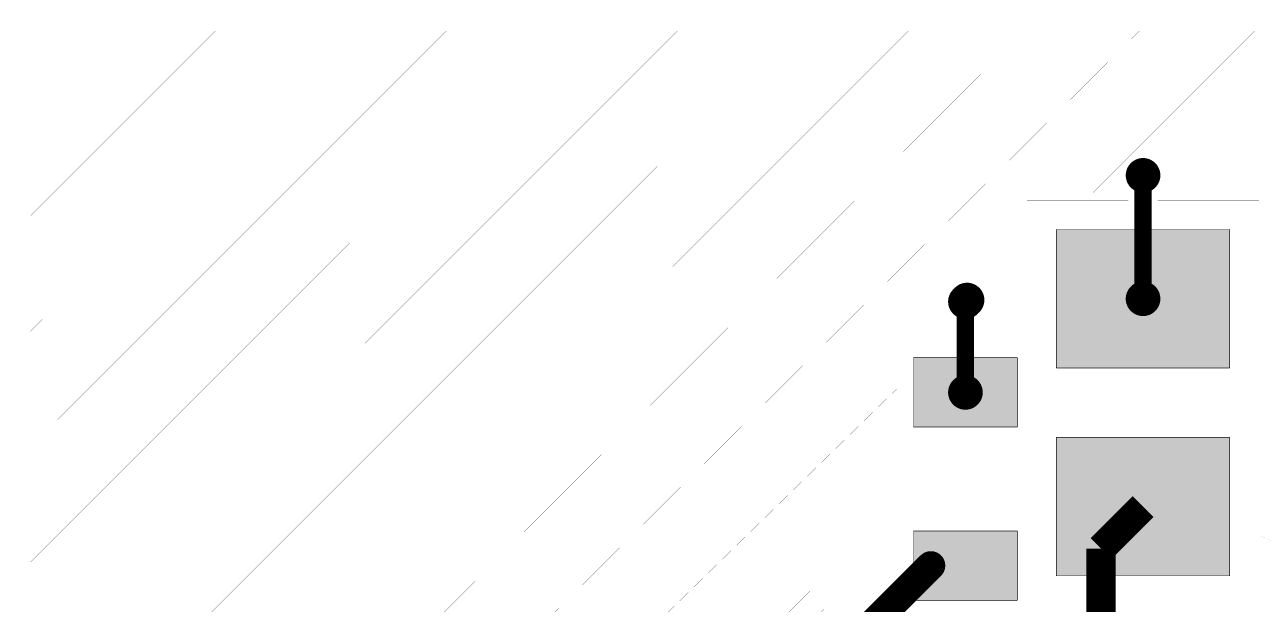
# Model space of a CAD drawing. Header units: millimetres. Extents: x 120.8 to 142.5, y 76.6 to 105.3.
# Drawn here: x 120.85 to 131.57, y 100.24 to 105.25 of the extents above; entities that cross this region are included whole.
import ezdxf

# ---------------------------------------------------------------- set-up
doc = ezdxf.new("R2010")
doc.units = ezdxf.units.MM
doc.layers.add('Mechanical4', color=56, linetype='Continuous')

msp = doc.modelspace()

# ---------------------------------------------------------------- linework, layer by layer
at = {"layer": 'Mechanical4'}
for points, const_width in [([(120.85, 76.654), (120.85, 105.254)], 0.0003), ([(120.85, 105.254), (142.45, 105.254)], 0.0003), ([(120.875, 95.625), (130.5, 105.2)], 0.00125), ([(120.9, 104.6), (121.5, 105.2)], 0.00125), ([(120.9, 103.6), (122.5, 105.2)], 0.00125), ([(120.9, 102.6), (123.5, 105.2)], 0.00125), ([(120.9, 101.6), (124.5, 105.2)], 0.00125), ([(120.9, 100.6), (125.5, 105.2)], 0.00125), ([(120.9, 99.6), (126.5, 105.2)], 0.00125), ([(120.9, 98.6), (127.5, 105.2)], 0.00125), ([(120.9, 97.6), (128.5, 105.2)], 0.00125), ([(120.9, 96.575), (129.5, 105.2)], 0.00125), ([(130.1, 103.8), (131.5, 105.2)], 0.00125), ([(131.1, 103.8), (132.5, 105.2)], 0.00125), ([(130.533, 102.881), (130.533, 103.95)], 0.15), ([(129.529, 103.735), (130.406, 103.735)], 0.0003), ([(129.529, 103.008), (129.529, 103.735)], 0.0003), ([(130.406, 103.008), (130.406, 103.735)], 0.0003), ([(130.66, 103.735), (131.537, 103.735)], 0.0003), ([(130.66, 103.008), (130.66, 103.735)], 0.0003), ([(131.537, 103.008), (131.537, 103.735)], 0.0003), ([(129.783, 103.481), (131.283, 103.481)], 0.005), ([(129.783, 102.281), (129.783, 103.481)], 0.005), ([(131.283, 102.281), (131.283, 103.481)], 0.005), ([(129.529, 103.008), (130.406, 103.008)], 0.0003), ([(130.66, 103.008), (131.537, 103.008)], 0.0003), ([(128.995, 102.856), (129.009, 102.87)], 0.15), ([(128.995, 102.07), (128.995, 102.856)], 0.15), ([(129.529, 102.754), (131.537, 102.754)], 0.0003), ([(129.529, 102.624), (129.529, 102.754)], 0.0003), ([(131.537, 102.027), (131.537, 102.754)], 0.0003), ([(128.291, 102.624), (128.868, 102.624)], 0.0003), ([(128.291, 102.197), (128.291, 102.624)], 0.0003), ([(128.868, 102.197), (128.868, 102.624)], 0.0003), ([(129.122, 102.624), (129.529, 102.624)], 0.0003), ([(129.122, 102.07), (129.122, 102.624)], 0.0003), ([(128.545, 102.37), (129.445, 102.37)], 0.005), ([(128.545, 101.77), (128.545, 102.37)], 0.005), ([(129.445, 101.77), (129.445, 102.37)], 0.005), ([(128.291, 102.197), (128.868, 102.197)], 0.0003), ([(129.783, 102.281), (131.283, 102.281)], 0.005), ([(129.783, 101.681), (129.783, 102.281)], 0.0003), ([(129.783, 102.281), (131.283, 102.281)], 0.0003), ([(131.283, 101.681), (131.283, 102.281)], 0.0003), ([(120.875, 94.75), (128.4, 102.1)], 0.00125), ([(128.995, 102.07), (129.122, 102.07)], 0.0003), ([(128.995, 101.943), (128.995, 102.07)], 0.0003), ([(131.537, 101.935), (131.537, 102.027)], 0.0003), ([(131.537, 102.027), (131.537, 102.027)], 0.0003), ([(128.291, 101.943), (128.995, 101.943)], 0.0003), ([(128.291, 101.516), (128.291, 101.943)], 0.0003), ([(131.537, 100.831), (131.537, 101.935)], 0.0003), ([(131.537, 101.935), (131.537, 101.935)], 0.0003), ([(131.537, 101.935), (131.537, 101.935)], 0.0003), ([(128.545, 101.77), (129.445, 101.77)], 0.005), ([(128.545, 101.77), (129.445, 101.77)], 0.0003), ([(128.545, 100.87), (128.545, 101.77)], 0.0003), ([(129.445, 100.87), (129.445, 101.77)], 0.0003), ([(129.783, 101.681), (131.283, 101.681)], 0.005), ([(129.783, 100.481), (129.783, 101.681)], 0.005), ([(129.783, 101.681), (131.283, 101.681)], 0.0003), ([(131.283, 100.481), (131.283, 101.681)], 0.005), ([(128.291, 101.516), (128.545, 101.516)], 0.0003), ([(128.545, 101.124), (128.545, 101.516)], 0.0003), ([(128.291, 101.124), (128.545, 101.124)], 0.0003), ([(128.291, 100.713), (128.291, 101.124)], 0.0003), ([(130.17, 100.718), (130.533, 101.081)], 0.254), ([(126.4, 99.1), (128.3, 101)], 0.00125), ([(128.545, 100.87), (129.445, 100.87)], 0.005), ([(128.545, 100.27), (128.545, 100.87)], 0.005), ([(128.545, 100.87), (129.445, 100.87)], 0.0003), ([(129.445, 100.27), (129.445, 100.87)], 0.005), ([(130.17, 100.114), (130.17, 100.718)], 0.254), ([(131.537, 100.831), (131.654, 100.783)], 0.0003), ([(127.72, 100.141), (128.291, 100.713)], 0.0003), ([(127.993, 99.868), (128.695, 100.57)], 0.25), ([(129.783, 100.481), (131.283, 100.481)], 0.005), ([(128.545, 100.27), (129.445, 100.27)], 0.005)]:
    msp.add_lwpolyline(points, dxfattribs=dict(at, const_width=const_width))
for points, const_width in [([(130.458, 103.95, -1), (130.608, 103.95)], 0.15), ([(130.458, 103.95, -1), (130.608, 103.95)], 0.15), ([(130.608, 103.95, -1), (130.458, 103.95)], 0.15), ([(130.608, 103.95, -1), (130.458, 103.95)], 0.15), ([(128.92, 102.856, -1), (129.07, 102.856)], 0.15), ([(128.92, 102.856, -1), (129.07, 102.856)], 0.15), ([(128.92, 102.856, -1), (129.07, 102.856)], 0.15), ([(128.92, 102.856, -1), (129.07, 102.856)], 0.15), ([(128.934, 102.87, -1), (129.084, 102.87)], 0.15), ([(128.934, 102.87, -1), (129.084, 102.87)], 0.15), ([(130.458, 102.881, -1), (130.608, 102.881)], 0.15), ([(130.458, 102.881, -1), (130.608, 102.881)], 0.15), ([(130.608, 102.881, -1), (130.458, 102.881)], 0.15), ([(130.608, 102.881, -1), (130.458, 102.881)], 0.15), ([(129.07, 102.856, -1), (128.92, 102.856)], 0.15), ([(129.07, 102.856, -1), (128.92, 102.856)], 0.15), ([(129.07, 102.856, -1), (128.92, 102.856)], 0.15), ([(129.07, 102.856, -1), (128.92, 102.856)], 0.15), ([(129.084, 102.87, -1), (128.934, 102.87)], 0.15), ([(129.084, 102.87, -1), (128.934, 102.87)], 0.15), ([(128.92, 102.07, -1), (129.07, 102.07)], 0.15), ([(128.92, 102.07, -1), (129.07, 102.07)], 0.15), ([(129.07, 102.07, -1), (128.92, 102.07)], 0.15), ([(129.07, 102.07, -1), (128.92, 102.07)], 0.15), ([(128.633, 100.57, -1), (128.758, 100.57)], 0.125), ([(128.633, 100.57, -1), (128.758, 100.57)], 0.125), ([(128.758, 100.57, -1), (128.633, 100.57)], 0.125), ([(128.758, 100.57, -1), (128.633, 100.57)], 0.125)]:
    msp.add_lwpolyline(points, format="xyb", dxfattribs=dict(at, const_width=const_width))
for points, const_width in [([(130.421, 103.95, 1), (130.496, 103.95, 1)], 0.075), ([(130.421, 103.95, 1), (130.496, 103.95, 1)], 0.075), ([(130.421, 103.95, 1), (130.496, 103.95, 1)], 0.075), ([(130.421, 103.95, 1), (130.496, 103.95, 1)], 0.075), ([(130.571, 103.95, 1), (130.646, 103.95, 1)], 0.075), ([(130.571, 103.95, 1), (130.646, 103.95, 1)], 0.075), ([(130.571, 103.95, 1), (130.646, 103.95, 1)], 0.075), ([(130.571, 103.95, 1), (130.646, 103.95, 1)], 0.075), ([(130.421, 102.881, 1), (130.496, 102.881, 1)], 0.075), ([(130.421, 102.881, 1), (130.496, 102.881, 1)], 0.075), ([(130.421, 102.881, 1), (130.496, 102.881, 1)], 0.075), ([(130.421, 102.881, 1), (130.496, 102.881, 1)], 0.075), ([(130.571, 102.881, 1), (130.646, 102.881, 1)], 0.075), ([(130.571, 102.881, 1), (130.646, 102.881, 1)], 0.075), ([(130.571, 102.881, 1), (130.646, 102.881, 1)], 0.075), ([(130.571, 102.881, 1), (130.646, 102.881, 1)], 0.075), ([(128.883, 102.856, 1), (128.958, 102.856, 1)], 0.075), ([(128.883, 102.856, 1), (128.958, 102.856, 1)], 0.075), ([(128.883, 102.856, 1), (128.958, 102.856, 1)], 0.075), ([(128.883, 102.856, 1), (128.958, 102.856, 1)], 0.075), ([(128.883, 102.856, 1), (128.958, 102.856, 1)], 0.075), ([(128.883, 102.856, 1), (128.958, 102.856, 1)], 0.075), ([(128.883, 102.856, 1), (128.958, 102.856, 1)], 0.075), ([(128.883, 102.856, 1), (128.958, 102.856, 1)], 0.075), ([(128.897, 102.87, 1), (128.972, 102.87, 1)], 0.075), ([(128.897, 102.87, 1), (128.972, 102.87, 1)], 0.075), ([(128.897, 102.87, 1), (128.972, 102.87, 1)], 0.075), ([(128.897, 102.87, 1), (128.972, 102.87, 1)], 0.075), ([(129.033, 102.856, 1), (129.108, 102.856, 1)], 0.075), ([(129.033, 102.856, 1), (129.108, 102.856, 1)], 0.075), ([(129.033, 102.856, 1), (129.108, 102.856, 1)], 0.075), ([(129.033, 102.856, 1), (129.108, 102.856, 1)], 0.075), ([(129.033, 102.856, 1), (129.108, 102.856, 1)], 0.075), ([(129.033, 102.856, 1), (129.108, 102.856, 1)], 0.075), ([(129.033, 102.856, 1), (129.108, 102.856, 1)], 0.075), ([(129.033, 102.856, 1), (129.108, 102.856, 1)], 0.075), ([(129.047, 102.87, 1), (129.122, 102.87, 1)], 0.075), ([(129.047, 102.87, 1), (129.122, 102.87, 1)], 0.075), ([(129.047, 102.87, 1), (129.122, 102.87, 1)], 0.075), ([(129.047, 102.87, 1), (129.122, 102.87, 1)], 0.075), ([(128.883, 102.07, 1), (128.958, 102.07, 1)], 0.075), ([(128.883, 102.07, 1), (128.958, 102.07, 1)], 0.075), ([(128.883, 102.07, 1), (128.958, 102.07, 1)], 0.075), ([(128.883, 102.07, 1), (128.958, 102.07, 1)], 0.075), ([(129.033, 102.07, 1), (129.108, 102.07, 1)], 0.075), ([(129.033, 102.07, 1), (129.108, 102.07, 1)], 0.075), ([(129.033, 102.07, 1), (129.108, 102.07, 1)], 0.075), ([(129.033, 102.07, 1), (129.108, 102.07, 1)], 0.075), ([(128.601, 100.57, 1), (128.664, 100.57, 1)], 0.0625), ([(128.601, 100.57, 1), (128.664, 100.57, 1)], 0.0625), ([(128.601, 100.57, 1), (128.664, 100.57, 1)], 0.0625), ([(128.601, 100.57, 1), (128.664, 100.57, 1)], 0.0625), ([(128.726, 100.57, 1), (128.789, 100.57, 1)], 0.0625), ([(128.726, 100.57, 1), (128.789, 100.57, 1)], 0.0625), ([(128.726, 100.57, 1), (128.789, 100.57, 1)], 0.0625), ([(128.726, 100.57, 1), (128.789, 100.57, 1)], 0.0625)]:
    msp.add_lwpolyline(points, format="xyb", close=True, dxfattribs=dict(at, const_width=const_width))
for points in [[(129.783, 102.281), (131.283, 102.281), (129.783, 103.481), (131.283, 103.481)], [(128.545, 101.77), (129.445, 101.77), (128.545, 102.37), (129.445, 102.37)], [(129.783, 100.481), (131.283, 100.481), (129.783, 101.681), (131.283, 101.681)], [(128.545, 100.27), (129.445, 100.27), (128.545, 100.87), (129.445, 100.87)]]:
    msp.add_solid(points, dxfattribs=at)

doc.saveas('drawing.dxf')
